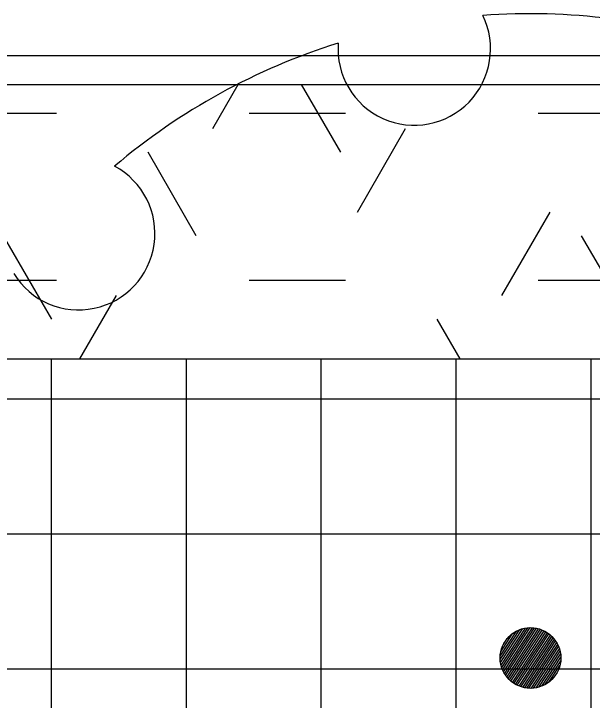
# Model space of a CAD drawing. Extents: x 941299 to 942979, y 2579300 to 2579597.
# Drawn here: x 942299.17 to 942303.94, y 2579406.56 to 2579412.22 of the extents above; entities that cross this region are included whole.
import ezdxf

# ---------------------------------------------------------------- set-up
doc = ezdxf.new("R2010")
doc.units = 0
for name, color, linetype in [('fz', 7, 'CONTINUOUS'), ('绿化工程', 3, 'CONTINUOUS'), ('路缘石', 37, 'CONTINUOUS')]:
    doc.layers.add(name, color=color, linetype=linetype)

# ---------------------------------------------------------------- blocks, each defined once
blk = doc.blocks.new('dys')
at = {"layer": '绿化工程'}
h = blk.add_hatch(dxfattribs=at)
h.set_pattern_fill('ANSI31', color=256, scale=0.125, angle=11.67087918912676, style=0)
h.set_pattern_definition([(56.67087918912677, (-0.0107055053813383, -0.05225519044324756), (-0.01305512828697457, 0.008585117961369921), [])])
edge = h.paths.add_edge_path()
edge.add_arc((0, 0), 0.25, 0, 360)
blk.add_circle((0, 0), 0.25, dxfattribs=at)
for centre, radius, start, end in [((-0.9574550993274897, 5.015067987609655), 0.6283817866871868, 175.6449395797652, 25.973065607327), ((0, 0), 5.304801908646724, 71.37363327061837, 94.2438175736197), ((0, 0), 5.304801908646724, 107.3736332553217, 130.2438175640266), ((-3.722380448598415, 3.49449724284932), 0.6283817866871868, 211.6449395898459, 61.97306560507904)]:
    blk.add_arc(centre, radius, start, end, dxfattribs=at)

msp = doc.modelspace()

# ---------------------------------------------------------------- hatches: boundary and pattern name
at = {"layer": '绿化工程'}
h = msp.add_hatch(dxfattribs=at)
h.set_pattern_fill('HEX', color=9, scale=0.25, style=0)
h.set_pattern_definition([(0, (0, 0), (0, 1.374815), [0.79375, -1.5875]), (120, (0, 0), (-1.190624715503903, -0.6874074999999996), [0.79375, -1.5875]), (59.99999999999999, (0.79375, 0), (-1.190624715503903, 0.6874075000000001), [0.79375, -1.5875])])
h.paths.add_polyline_path([(942272.9166950247, 2579411.641373658), (942272.9166950246, 2579409.381373658), (942335.4166950246, 2579409.381373658), (942335.4166950246, 2579411.641373658)])
h = msp.add_hatch(dxfattribs=at)
h.set_pattern_fill('ANSI37', color=9, scale=0.35, angle=45, style=0)
h.set_pattern_definition([(90, (426.2032998801442, 0), (-1.11125, 1.110223024625157e-16), []), (180, (426.2032998801442, 0), (-1.110223024625157e-16, -1.11125), [])])
h.paths.add_polyline_path([(942272.9166950246, 2579409.381373658), (942272.9166950246, 2579404.381373658), (942335.4166950246, 2579404.381373658), (942335.4166950246, 2579409.381373658)])

# ---------------------------------------------------------------- linework, layer by layer
at = {"layer": 'fz', "color": 2}
msp.add_line((942210.4166950248, 2579411.881373658), (942510.4166950248, 2579411.881373658), dxfattribs=at)
at = {"layer": 'fz', "color": 8}
msp.add_line((942210.4166950247, 2579409.381373658), (942510.4166950248, 2579409.381373658), dxfattribs=at)
at = {"layer": '路缘石'}
msp.add_line((942210.4166950248, 2579411.641373658), (942510.4166950248, 2579411.641373658), dxfattribs=at)

# ---------------------------------------------------------------- block references
at = {"layer": 'fz'}
msp.add_blockref('dys', (942303.4252962847, 2579406.919036119), dxfattribs=at)

doc.saveas('drawing.dxf')
